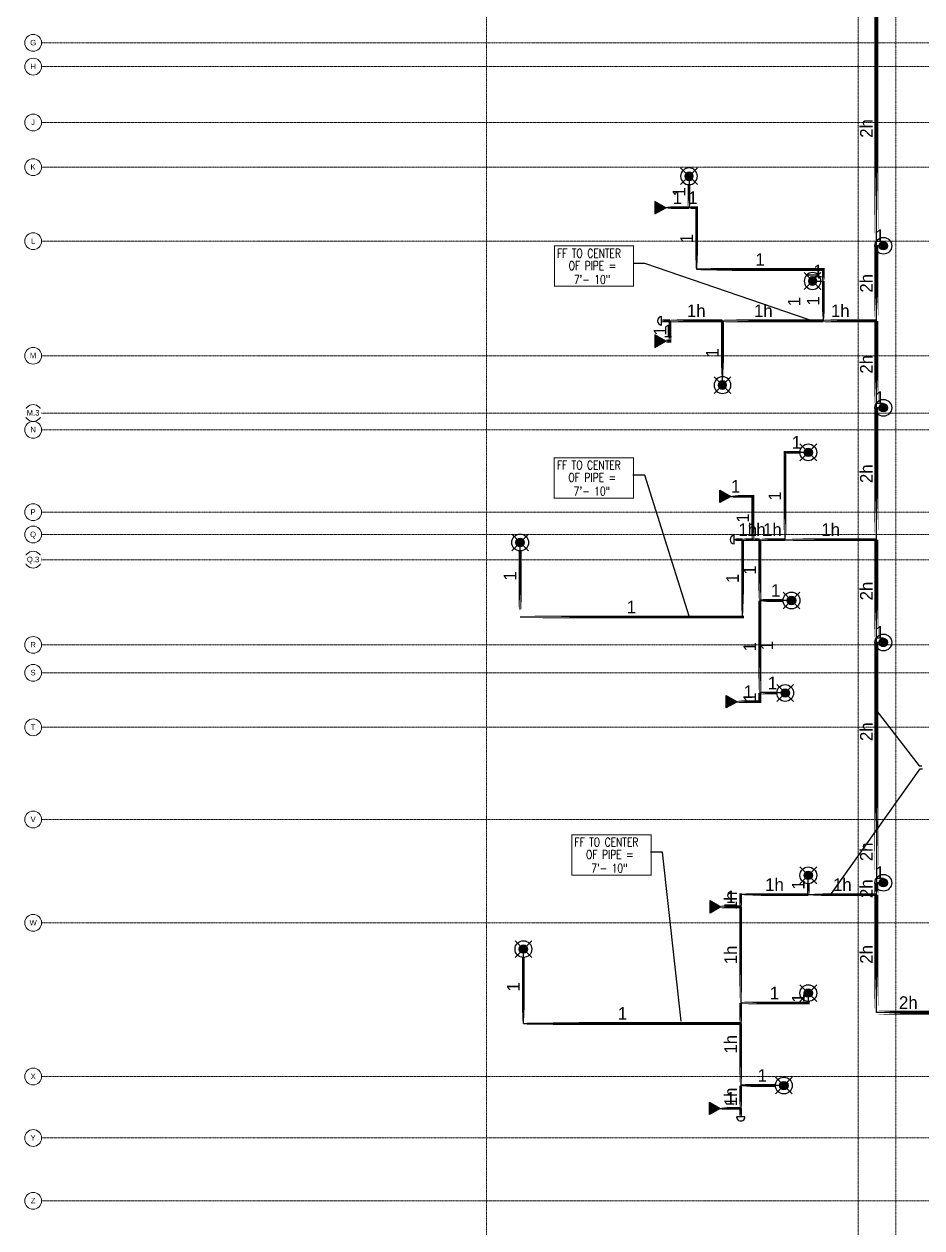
# Model space of a CAD drawing. Header units: inches. Extents: x -3679 to 241, y -496 to 4543.
# Drawn here: x -3679 to -3036, y -19 to 842 of the extents above; entities that cross this region are included whole.
import ezdxf
from ezdxf.enums import TextEntityAlignment as Align

# ---------------------------------------------------------------- set-up
doc = ezdxf.new("R2010")
doc.units = ezdxf.units.IN
doc.header["$MEASUREMENT"] = 0
doc.linetypes.add('Grid Line', pattern=[0.875, 0.5, -0.125, 0.125, -0.125])
for name, color, linetype in [('Coordination', 1, 'Continuous'), ('headdn', 7, 'Continuous'), ('PIPEBL', 4, 'Continuous'), ('pipemn', 6, 'Continuous'), ('PIPESPC', 7, 'Continuous'), ('spk-cap', 7, 'Continuous'), ('TIDYPIPE', 7, 'Continuous')]:
    doc.layers.add(name, color=color, linetype=linetype)
doc.layers.add('S-GRID', color=1, linetype='Continuous', lineweight=9)
doc.layers.add('S-GRID-IDEN', color=1, linetype='Continuous', lineweight=13)
doc.styles.add('Arial', font='arial.ttf', dxfattribs={"height": 3.934132})
doc.styles.add('PDA1', font='ROMAND', dxfattribs={"width": 0.755})
doc.styles.add('PIPE', font='PIPE.SHX')
doc.dimstyles.get("Standard").update_dxf_attribs({"dimtxt": 0.18, "dimasz": 0.18, "dimexe": 0.18, "dimexo": 0.0625, "dimgap": 0.09, "dimtad": 0, "dimtih": 1, "dimtoh": 1, "dimdec": 4, "dimzin": 0, "dimdsep": 46, "dimtxsty": 'Standard', "dimcen": 0.09, "dimadec": 0, "dimazin": 0, "dimtfac": 1, "dimtdec": 4, "dimtofl": 0, "dimtmove": 0, "dimatfit": 3, "dimfxl": 1, "dimtolj": 1, "dimtzin": 0, "dimarcsym": 0})

# ---------------------------------------------------------------- blocks, each defined once
blk = doc.blocks.new('Grid - 3_16_-139788-MAIN LEVEL')
at = {"layer": 'S-GRID-IDEN'}
blk.add_circle((0, 0), 0.188, dxfattribs=at)
blk = doc.blocks.new('side2')
for p, q in [((0, 0), (7.79, 4.5)), ((7.79, -4.5), (0, 0)), ((7.79, 4.5), (7.79, -4.5))]:
    blk.add_line(p, q)
blk.add_solid([(7.79, -4.5), (0, 0), (7.79, 4.5)])
blk = doc.blocks.new('dpend2')
for p, q in [((-6, -6), (6, 6)), ((6, -6), (-6, 6))]:
    blk.add_line(p, q)
for radius in [6, 3]:
    blk.add_circle((0, 0), radius)
for points in [[(0, 0), (-3, 0), (-2.08, 2.07)], [(0, 0), (-3, 0), (-2.08, -2.07)], [(0, 0), (0, 3), (-2.12, 2.14)], [(0, 0), (0, -3), (-2.12, -2.14)], [(0, 0), (0, 3), (2.12, 2.14)], [(0, 0), (3, 0), (2.08, 2.07)], [(0, 0), (3, 0), (2.08, -2.07)], [(0, 0), (0, -3), (2.12, -2.14)]]:
    blk.add_solid(points)
blk = doc.blocks.new('dpend1')
for radius in [6, 3]:
    blk.add_circle((0, 0), radius)
for points in [[(0.01, 2.97), (-2.53, -1.59), (-2.62, 1.36)], [(0.01, 2.97), (-2.49, -1.59), (2.52, -1.59)], [(2.52, -1.59), (0.01, 2.97), (2.6, 1.47)], [(2.52, -1.59), (-2.53, -1.59), (0.01, -2.98)]]:
    blk.add_solid(points)
blk = doc.blocks.new('PIPESPC')
at = {"layer": 'PIPESPC', "style": 'PIPE', "width": 0.9}
blk.add_attdef('SIZE', text='', height=9, dxfattribs=at).set_placement((0, 4.02), align=Align.CENTER)
at = {"layer": 'PIPESPC', "style": 'PIPE', "flags": 1}
blk.add_attdef('SCHED', (25.3, 3.89), '', height=9, dxfattribs=at)
blk = doc.blocks.new('CAP')
blk.add_line((0, 3), (0, -3))
blk.add_arc((0, 0), 3, 270, 90)
blk = doc.blocks.new('vvvvbbbbbbbb')
at = {"layer": 'Coordination', "const_width": 0.75}
blk.add_lwpolyline([(2834.89, 1670.01), (2834.89, 1641.14), (2891.57, 1641.14), (2891.57, 1670.01), (2834.89, 1670.01)], dxfattribs=at)
at = {"layer": 'Coordination', "style": 'PDA1', "width": 0.755}
for s, p in [('FF TO CENTER', (2836.77, 1661.59)), ('OF PIPE = ', (2845.03, 1652.74)), ('7\'- 10"', (2848.77, 1642.88))]:
    blk.add_text(s, height=6.3, dxfattribs=at).set_placement(p)

msp = doc.modelspace()

# ---------------------------------------------------------------- linework, layer by layer
at = {"layer": 'PIPEBL', "color": 1}
for p, q in [((-3203.05, 733.49), (-3203.05, 711)), ((-3203.05, 711), (-3219.64, 711)), ((-3197.52, 711), (-3203.05, 711)), ((-3197.52, 666.71), (-3197.52, 711)), ((-3064, 683.74), (-3069, 683.74)), ((-3107, 666.71), (-3197.52, 666.71)), ((-3107, 658.49), (-3107, 666.71)), ((-3114.64, 658.49), (-3107, 658.49)), ((-3107, 658.49), (-3107, 630)), ((-3222.64, 629.99), (-3216.64, 629.99)), ((-3216.64, 629.99), (-3179.14, 629.99)), ((-3216.64, 615.49), (-3216.64, 629.99)), ((-3179.14, 583.99), (-3179.14, 629.99)), ((-3179.14, 629.99), (-3120.64, 629.99)), ((-3120.64, 629.99), (-3107, 630)), ((-3107, 630), (-3069, 629.99)), ((-3216.64, 615.49), (-3219.64, 615.49)), ((-3064, 567.74), (-3069, 567.74)), ((-3117.82, 535.83), (-3134.44, 535.83)), ((-3134.44, 535.83), (-3134.44, 473.33)), ((-3173.22, 504.33), (-3157.37, 504.33)), ((-3157.37, 504.33), (-3157.37, 473.33)), ((-3323.92, 423.33), (-3323.92, 471.33)), ((-3164.71, 473.33), (-3170.71, 473.33)), ((-3164.71, 473.33), (-3157.37, 473.33)), ((-3164.71, 417.94), (-3164.71, 473.33)), ((-3157.37, 473.33), (-3152.42, 473.33)), ((-3152.42, 473.33), (-3134.44, 473.33)), ((-3152.42, 473.33), (-3152.42, 429.78)), ((-3134.44, 473.33), (-3069, 473.33)), ((-3152.42, 429.78), (-3152.42, 363.58)), ((-3129.72, 429.78), (-3152.42, 429.78)), ((-3164.71, 417.94), (-3323.92, 417.94)), ((-3064, 399.74), (-3069, 399.74)), ((-3152.42, 363.58), (-3152.42, 357.33)), ((-3134.22, 363.58), (-3152.42, 363.58)), ((-3168.72, 357.33), (-3152.42, 357.33)), ((-3117.72, 219.21), (-3117.72, 233.02)), ((-3064, 227.74), (-3069, 227.74)), ((-3117.72, 219.21), (-3166.05, 219.21)), ((-3166.05, 219.21), (-3166.05, 210.46)), ((-3117.72, 219.21), (-3069, 219.21)), ((-3180.22, 210.46), (-3166.05, 210.46)), ((-3166.05, 210.46), (-3166.05, 141.58)), ((-3321.58, 126.96), (-3321.58, 180.21)), ((-3117.72, 148.71), (-3117.72, 141.58)), ((-3166.05, 141.58), (-3166.05, 126.96)), ((-3117.72, 141.58), (-3166.05, 141.58)), ((-3321.58, 126.96), (-3166.05, 126.96)), ((-3166.05, 126.96), (-3166.05, 82.53)), ((-3166.05, 82.53), (-3166.05, 66.21)), ((-3135.22, 82.53), (-3166.05, 82.53)), ((-3180.72, 66.21), (-3166.05, 66.21)), ((-3166.05, 66.21), (-3166.05, 60.21))]:
    msp.add_line(p, q, dxfattribs=at)
at = {"layer": 'pipemn', "color": 1}
for p, q in [((-3069, 683.74), (-3069, 851.74)), ((-3069, 629.99), (-3069, 683.74)), ((-3069, 567.74), (-3069, 629.99)), ((-3069, 473.33), (-3069, 567.74)), ((-3069, 399.74), (-3069, 473.33)), ((-3069, 272), (-3069, 399.74)), ((-3069, 272), (-3069, 227.74)), ((-3069, 219.21), (-3069, 227.74)), ((-3069, 134.73), (-3069, 219.21)), ((-3023.26, 134.73), (-3069, 134.73))]:
    msp.add_line(p, q, dxfattribs=at)
at = {"layer": 'S-GRID', "linetype": 'Grid Line'}
for p, q in [((-3348, 1771.74), (-3348, -484.26)), ((-3082, -484.26), (-3082, 1771.74)), ((-3055, 1771.74), (-3055, -484.26))]:
    msp.add_line(p, q, dxfattribs=at)
at = {"layer": 'TIDYPIPE', "color": 1}
for points, const_width in [([(-3069, 683.74), (-3069, 851.74)], 3), ([(-3203.05, 711), (-3203.05, 727.49)], 2), ([(-3219.64, 711), (-3203.05, 711)], 2), ([(-3203.05, 711), (-3196.52, 711)], 2), ([(-3197.52, 665.71), (-3197.52, 712)], 2), ([(-3069, 629.99), (-3069, 683.74)], 3), ([(-3198.52, 666.71), (-3106, 666.71)], 2), ([(-3107, 658.49), (-3107, 667.71)], 2), ([(-3107, 630), (-3107, 658.49)], 2), ([(-3222.64, 629.99), (-3216.64, 629.99)], 2), ([(-3216.64, 629.99), (-3179.14, 629.99)], 2), ([(-3216.64, 614.49), (-3216.64, 629.99)], 2), ([(-3179.14, 629.99), (-3107, 630)], 2), ([(-3179.14, 589.99), (-3179.14, 629.99)], 2), ([(-3107, 630), (-3069, 629.99)], 2), ([(-3069, 567.74), (-3069, 629.99)], 3), ([(-3219.64, 615.49), (-3215.64, 615.49)], 2), ([(-3069, 473.33), (-3069, 567.74)], 3), ([(-3135.44, 535.83), (-3123.82, 535.83)], 2), ([(-3134.44, 473.33), (-3134.44, 536.83)], 2), ([(-3173.22, 504.33), (-3156.37, 504.33)], 2), ([(-3157.37, 473.33), (-3157.37, 505.33)], 2), ([(-3170.71, 473.33), (-3164.71, 473.33)], 2), ([(-3164.71, 473.33), (-3157.37, 473.33)], 2), ([(-3164.71, 416.94), (-3164.71, 473.33)], 2), ([(-3157.37, 473.33), (-3152.42, 473.33)], 2), ([(-3152.42, 473.33), (-3134.44, 473.33)], 2), ([(-3152.42, 429.78), (-3152.42, 473.33)], 2), ([(-3134.44, 473.33), (-3069, 473.33)], 2), ([(-3069, 399.74), (-3069, 473.33)], 3), ([(-3323.92, 423.33), (-3323.92, 465.33)], 2), ([(-3152.42, 429.78), (-3135.72, 429.78)], 2), ([(-3152.42, 363.58), (-3152.42, 429.78)], 2), ([(-3323.92, 417.94), (-3163.71, 417.94)], 2), ([(-3069, 227.74), (-3069, 399.74)], 3), ([(-3152.42, 363.58), (-3140.22, 363.58)], 2), ([(-3152.42, 356.33), (-3152.42, 363.58)], 2), ([(-3168.72, 357.33), (-3151.42, 357.33)], 2), ([(-3117.72, 219.21), (-3117.72, 227.02)], 2), ([(-3069, 219.21), (-3069, 227.74)], 3), ([(-3167.05, 219.21), (-3117.72, 219.21)], 2), ([(-3166.05, 210.46), (-3166.05, 220.21)], 2), ([(-3117.72, 219.21), (-3069, 219.21)], 2), ([(-3069, 133.23), (-3069, 219.21)], 3), ([(-3180.22, 210.46), (-3166.05, 210.46)], 2), ([(-3166.05, 141.58), (-3166.05, 210.46)], 2), ([(-3321.58, 125.96), (-3321.58, 174.21)], 2), ([(-3166.05, 141.58), (-3116.72, 141.58)], 2), ([(-3166.05, 126.96), (-3166.05, 141.58)], 2), ([(-3117.72, 140.58), (-3117.72, 142.71)], 2), ([(-3070.5, 134.73), (-3021.76, 134.73)], 3), ([(-3322.58, 126.96), (-3166.05, 126.96)], 2), ([(-3166.05, 82.53), (-3166.05, 126.96)], 2), ([(-3166.05, 82.53), (-3141.22, 82.53)], 2), ([(-3166.05, 66.21), (-3166.05, 82.53)], 2), ([(-3180.72, 66.21), (-3166.05, 66.21)], 2), ([(-3166.05, 60.21), (-3166.05, 66.21)], 2)]:
    msp.add_lwpolyline(points, close=True, dxfattribs=dict(at, const_width=const_width))

# ---------------------------------------------------------------- block references
at = {"layer": 'headdn', "color": 1, "extrusion": (0, 0, -1), "zscale": -1, "rotation": 270}
for p in [(3203.05, 733.49), (3114.64, 658.49), (3179.14, 583.99)]:
    msp.add_blockref('dpend2', p, dxfattribs=at)
at = {"layer": 'headdn', "color": 1, "extrusion": (0, 0, -1), "zscale": -1}
for p in [(3219.64, 711), (3219.64, 615.49)]:
    msp.add_blockref('side2', p, dxfattribs=at)
at = {"layer": 'headdn', "color": 1}
for name, p in [('dpend1', (-3064, 683.74)), ('dpend1', (-3064, 567.74)), ('dpend2', (-3117.72, 535.83)), ('dpend2', (-3323.92, 471.33)), ('dpend2', (-3129.72, 429.78)), ('dpend1', (-3064, 399.74)), ('dpend2', (-3134.22, 363.58)), ('dpend2', (-3117.72, 233.02)), ('dpend1', (-3064, 227.74)), ('dpend2', (-3321.58, 180.21)), ('dpend2', (-3117.72, 148.71)), ('dpend2', (-3135.22, 82.53))]:
    msp.add_blockref(name, p, dxfattribs=at)
at = {"layer": 'headdn', "color": 1, "rotation": 180}
for p in [(-3173.22, 504.33), (-3168.72, 357.33), (-3180.22, 210.46), (-3180.72, 66.21)]:
    msp.add_blockref('side2', p, dxfattribs=at)
at = {"layer": 'PIPESPC', "color": 1}
ref = msp.add_blockref('PIPESPC', (-3069, 767.74), dxfattribs=dict(at, rotation=89.99999999999939))
ref.add_attrib('SIZE', '2h', dxfattribs={"color": 0, "height": 9, "rotation": 90, "style": 'PIPE'}).set_placement((-3069, 767.74), align=Align.BOTTOM_CENTER)
ref = msp.add_blockref('PIPESPC', (-3203.05, 722.24), dxfattribs=dict(at, rotation=90))
ref.add_attrib('SIZE', '1', dxfattribs={"color": 0, "height": 9, "rotation": 90, "style": 'PIPE'}).set_placement((-3203.05, 722.24), align=Align.BOTTOM_CENTER)
ref = msp.add_blockref('PIPESPC', (-3211.34, 711), dxfattribs=at)
ref.add_attrib('SIZE', '1', dxfattribs={"color": 0, "height": 9, "style": 'PIPE'}).set_placement((-3211.34, 711), align=Align.BOTTOM_CENTER)
ref = msp.add_blockref('PIPESPC', (-3200.28, 711), dxfattribs=at)
ref.add_attrib('SIZE', '1', dxfattribs={"color": 0, "height": 9, "style": 'PIPE'}).set_placement((-3200.28, 711), align=Align.BOTTOM_CENTER)
ref = msp.add_blockref('PIPESPC', (-3197.52, 688.85), dxfattribs=dict(at, rotation=90))
ref.add_attrib('SIZE', '1', dxfattribs={"color": 0, "height": 9, "rotation": 90, "style": 'PIPE'}).set_placement((-3197.52, 688.85), align=Align.BOTTOM_CENTER)
ref = msp.add_blockref('PIPESPC', (-3066.5, 683.74), dxfattribs=at)
ref.add_attrib('SIZE', '1', dxfattribs={"color": 0, "height": 9, "style": 'PIPE'}).set_placement((-3066.5, 683.74), align=Align.BOTTOM_CENTER)
for p in [(-6134.26, -986.4), (-6134.38, -1138.04), (-6121.82, -1407.93)]:
    msp.add_blockref('vvvvbbbbbbbb', p, dxfattribs=at)
ref = msp.add_blockref('PIPESPC', (-3152.26, 666.71), dxfattribs=at)
ref.add_attrib('SIZE', '1', dxfattribs={"color": 0, "height": 9, "style": 'PIPE'}).set_placement((-3152.26, 666.71), align=Align.BOTTOM_CENTER)
ref = msp.add_blockref('PIPESPC', (-3107, 662.6), dxfattribs=dict(at, rotation=90))
ref.add_attrib('SIZE', '1', dxfattribs={"color": 0, "height": 9, "rotation": 90, "style": 'PIPE'}).set_placement((-3107, 662.6), align=Align.BOTTOM_CENTER)
ref = msp.add_blockref('PIPESPC', (-3110.82, 658.49), dxfattribs=at)
ref.add_attrib('SIZE', '1', dxfattribs={"color": 0, "height": 9, "style": 'PIPE'}).set_placement((-3110.82, 658.49), align=Align.BOTTOM_CENTER)
ref = msp.add_blockref('PIPESPC', (-3069, 656.87), dxfattribs=dict(at, rotation=90))
ref.add_attrib('SIZE', '2h', dxfattribs={"color": 0, "height": 9, "rotation": 90, "style": 'PIPE'}).set_placement((-3069, 656.87), align=Align.BOTTOM_CENTER)
ref = msp.add_blockref('PIPESPC', (-3120.64, 643.74), dxfattribs=dict(at, rotation=90))
ref.add_attrib('SIZE', '1', dxfattribs={"color": 0, "height": 9, "rotation": 90, "style": 'PIPE'}).set_placement((-3120.64, 643.74), align=Align.BOTTOM_CENTER)
ref = msp.add_blockref('PIPESPC', (-3107, 644.24), dxfattribs=dict(at, rotation=90))
ref.add_attrib('SIZE', '1', dxfattribs={"color": 0, "height": 9, "rotation": 90, "style": 'PIPE'}).set_placement((-3107, 644.24), align=Align.BOTTOM_CENTER)
ref = msp.add_blockref('PIPESPC', (-3197.89, 629.99), dxfattribs=at)
ref.add_attrib('SIZE', '1h', dxfattribs={"color": 0, "height": 9, "style": 'PIPE'}).set_placement((-3197.89, 629.99), align=Align.BOTTOM_CENTER)
ref = msp.add_blockref('PIPESPC', (-3149.89, 629.99), dxfattribs=at)
ref.add_attrib('SIZE', '1h', dxfattribs={"color": 0, "height": 9, "style": 'PIPE'}).set_placement((-3149.89, 629.99), align=Align.BOTTOM_CENTER)
ref = msp.add_blockref('PIPESPC', (-3094.82, 629.99), dxfattribs=at)
ref.add_attrib('SIZE', '1h', dxfattribs={"color": 0, "height": 9, "style": 'PIPE'}).set_placement((-3094.82, 629.99), align=Align.BOTTOM_CENTER)
ref = msp.add_blockref('PIPESPC', (-3216.64, 622.74), dxfattribs=dict(at, rotation=90))
ref.add_attrib('SIZE', '1', dxfattribs={"color": 0, "height": 9, "rotation": 90, "style": 'PIPE'}).set_placement((-3216.64, 622.74), align=Align.BOTTOM_CENTER)
ref = msp.add_blockref('PIPESPC', (-3218.14, 615.49), dxfattribs=at)
ref.add_attrib('SIZE', '1', dxfattribs={"color": 0, "height": 9, "style": 'PIPE'}).set_placement((-3218.14, 615.49), align=Align.BOTTOM_CENTER)
ref = msp.add_blockref('PIPESPC', (-3179.14, 606.99), dxfattribs=dict(at, rotation=90))
ref.add_attrib('SIZE', '1', dxfattribs={"color": 0, "height": 9, "rotation": 90, "style": 'PIPE'}).set_placement((-3179.14, 606.99), align=Align.BOTTOM_CENTER)
ref = msp.add_blockref('PIPESPC', (-3069, 598.87), dxfattribs=dict(at, rotation=90))
ref.add_attrib('SIZE', '2h', dxfattribs={"color": 0, "height": 9, "rotation": 90, "style": 'PIPE'}).set_placement((-3069, 598.87), align=Align.BOTTOM_CENTER)
ref = msp.add_blockref('PIPESPC', (-3066.5, 567.74), dxfattribs=at)
ref.add_attrib('SIZE', '1', dxfattribs={"color": 0, "height": 9, "style": 'PIPE'}).set_placement((-3066.5, 567.74), align=Align.BOTTOM_CENTER)
ref = msp.add_blockref('PIPESPC', (-3126.13, 535.83), dxfattribs=at)
ref.add_attrib('SIZE', '1', dxfattribs={"color": 0, "height": 9, "style": 'PIPE'}).set_placement((-3126.13, 535.83), align=Align.BOTTOM_CENTER)
ref = msp.add_blockref('PIPESPC', (-3069, 520.54), dxfattribs=dict(at, rotation=90))
ref.add_attrib('SIZE', '2h', dxfattribs={"color": 0, "height": 9, "rotation": 90, "style": 'PIPE'}).set_placement((-3069, 520.54), align=Align.BOTTOM_CENTER)
ref = msp.add_blockref('PIPESPC', (-3169.72, 504.33), dxfattribs=at)
ref.add_attrib('SIZE', '1', dxfattribs={"color": 0, "height": 9, "style": 'PIPE'}).set_placement((-3169.72, 504.33), align=Align.BOTTOM_CENTER)
ref = msp.add_blockref('PIPESPC', (-3134.44, 504.58), dxfattribs=dict(at, rotation=90))
ref.add_attrib('SIZE', '1', dxfattribs={"color": 0, "height": 9, "rotation": 90, "style": 'PIPE'}).set_placement((-3134.44, 504.58), align=Align.BOTTOM_CENTER)
ref = msp.add_blockref('PIPESPC', (-3157.37, 488.83), dxfattribs=dict(at, rotation=90))
ref.add_attrib('SIZE', '1', dxfattribs={"color": 0, "height": 9, "rotation": 90, "style": 'PIPE'}).set_placement((-3157.37, 488.83), align=Align.BOTTOM_CENTER)
ref = msp.add_blockref('PIPESPC', (-3161.04, 473.33), dxfattribs=at)
ref.add_attrib('SIZE', '1h', dxfattribs={"color": 0, "height": 9, "style": 'PIPE'}).set_placement((-3161.04, 473.33), align=Align.BOTTOM_CENTER)
ref = msp.add_blockref('PIPESPC', (-3154.9, 473.33), dxfattribs=at)
ref.add_attrib('SIZE', '1h', dxfattribs={"color": 0, "height": 9, "style": 'PIPE'}).set_placement((-3154.9, 473.33), align=Align.BOTTOM_CENTER)
ref = msp.add_blockref('PIPESPC', (-3143.43, 473.33), dxfattribs=at)
ref.add_attrib('SIZE', '1h', dxfattribs={"color": 0, "height": 9, "style": 'PIPE'}).set_placement((-3143.43, 473.33), align=Align.BOTTOM_CENTER)
ref = msp.add_blockref('PIPESPC', (-3101.72, 473.33), dxfattribs=at)
ref.add_attrib('SIZE', '1h', dxfattribs={"color": 0, "height": 9, "style": 'PIPE'}).set_placement((-3101.72, 473.33), align=Align.BOTTOM_CENTER)
ref = msp.add_blockref('PIPESPC', (-3323.92, 447.33), dxfattribs=dict(at, rotation=90))
ref.add_attrib('SIZE', '1', dxfattribs={"color": 0, "height": 9, "rotation": 90, "style": 'PIPE'}).set_placement((-3323.92, 447.33), align=Align.BOTTOM_CENTER)
ref = msp.add_blockref('PIPESPC', (-3164.71, 445.64), dxfattribs=dict(at, rotation=90))
ref.add_attrib('SIZE', '1', dxfattribs={"color": 0, "height": 9, "rotation": 90, "style": 'PIPE'}).set_placement((-3164.71, 445.64), align=Align.BOTTOM_CENTER)
ref = msp.add_blockref('PIPESPC', (-3152.42, 451.56), dxfattribs=dict(at, rotation=90))
ref.add_attrib('SIZE', '1', dxfattribs={"color": 0, "height": 9, "rotation": 90, "style": 'PIPE'}).set_placement((-3152.42, 451.56), align=Align.BOTTOM_CENTER)
ref = msp.add_blockref('PIPESPC', (-3141.07, 429.78), dxfattribs=at)
ref.add_attrib('SIZE', '1', dxfattribs={"color": 0, "height": 9, "style": 'PIPE'}).set_placement((-3141.07, 429.78), align=Align.BOTTOM_CENTER)
ref = msp.add_blockref('PIPESPC', (-3069, 436.54), dxfattribs=dict(at, rotation=90))
ref.add_attrib('SIZE', '2h', dxfattribs={"color": 0, "height": 9, "rotation": 90, "style": 'PIPE'}).set_placement((-3069, 436.54), align=Align.BOTTOM_CENTER)
ref = msp.add_blockref('PIPESPC', (-3244.32, 417.94), dxfattribs=at)
ref.add_attrib('SIZE', '1', dxfattribs={"color": 0, "height": 9, "style": 'PIPE'}).set_placement((-3244.32, 417.94), align=Align.BOTTOM_CENTER)
ref = msp.add_blockref('PIPESPC', (-3066.5, 399.74), dxfattribs=at)
ref.add_attrib('SIZE', '1', dxfattribs={"color": 0, "height": 9, "style": 'PIPE'}).set_placement((-3066.5, 399.74), align=Align.BOTTOM_CENTER)
ref = msp.add_blockref('PIPESPC', (-3152.42, 396.68), dxfattribs=dict(at, rotation=90))
ref.add_attrib('SIZE', '1', dxfattribs={"color": 0, "height": 9, "rotation": 90, "style": 'PIPE'}).set_placement((-3152.42, 396.68), align=Align.BOTTOM_CENTER)
ref = msp.add_blockref('PIPESPC', (-3140.22, 397.58), dxfattribs=dict(at, rotation=90))
ref.add_attrib('SIZE', '1', dxfattribs={"color": 0, "height": 9, "rotation": 90, "style": 'PIPE'}).set_placement((-3140.22, 397.58), align=Align.BOTTOM_CENTER)
ref = msp.add_blockref('PIPESPC', (-3143.32, 363.58), dxfattribs=at)
ref.add_attrib('SIZE', '1', dxfattribs={"color": 0, "height": 9, "style": 'PIPE'}).set_placement((-3143.32, 363.58), align=Align.BOTTOM_CENTER)
ref = msp.add_blockref('PIPESPC', (-3152.42, 360.46), dxfattribs=dict(at, rotation=90))
ref.add_attrib('SIZE', '1', dxfattribs={"color": 0, "height": 9, "rotation": 90, "style": 'PIPE'}).set_placement((-3152.42, 360.46), align=Align.BOTTOM_CENTER)
ref = msp.add_blockref('PIPESPC', (-3160.57, 357.33), dxfattribs=at)
ref.add_attrib('SIZE', '1', dxfattribs={"color": 0, "height": 9, "style": 'PIPE'}).set_placement((-3160.57, 357.33), align=Align.BOTTOM_CENTER)
ref = msp.add_blockref('PIPESPC', (-3069, 335.87), dxfattribs=dict(at, rotation=90.00000000000077))
ref.add_attrib('SIZE', '2h', dxfattribs={"color": 0, "height": 9, "rotation": 90, "style": 'PIPE'}).set_placement((-3069, 335.87), align=Align.BOTTOM_CENTER)
ref = msp.add_blockref('PIPESPC', (-3069, 249.87), dxfattribs=dict(at, rotation=90))
ref.add_attrib('SIZE', '2h', dxfattribs={"color": 0, "height": 9, "rotation": 90, "style": 'PIPE'}).set_placement((-3069, 249.87), align=Align.BOTTOM_CENTER)
ref = msp.add_blockref('PIPESPC', (-3066.5, 227.74), dxfattribs=at)
ref.add_attrib('SIZE', '1', dxfattribs={"color": 0, "height": 9, "style": 'PIPE'}).set_placement((-3066.5, 227.74), align=Align.BOTTOM_CENTER)
ref = msp.add_blockref('PIPESPC', (-3141.89, 219.21), dxfattribs=at)
ref.add_attrib('SIZE', '1h', dxfattribs={"color": 0, "height": 9, "style": 'PIPE'}).set_placement((-3141.89, 219.21), align=Align.BOTTOM_CENTER)
ref = msp.add_blockref('PIPESPC', (-3117.72, 226.12), dxfattribs=dict(at, rotation=90))
ref.add_attrib('SIZE', '1', dxfattribs={"color": 0, "height": 9, "rotation": 90, "style": 'PIPE'}).set_placement((-3117.72, 226.12), align=Align.BOTTOM_CENTER)
ref = msp.add_blockref('PIPESPC', (-3093.36, 219.21), dxfattribs=at)
ref.add_attrib('SIZE', '1h', dxfattribs={"color": 0, "height": 9, "style": 'PIPE'}).set_placement((-3093.36, 219.21), align=Align.BOTTOM_CENTER)
ref = msp.add_blockref('PIPESPC', (-3069, 223.48), dxfattribs=dict(at, rotation=90))
ref.add_attrib('SIZE', '2h', dxfattribs={"color": 0, "height": 9, "rotation": 90, "style": 'PIPE'}).set_placement((-3069, 223.48), align=Align.BOTTOM_CENTER)
ref = msp.add_blockref('PIPESPC', (-3166.05, 214.83), dxfattribs=dict(at, rotation=90))
ref.add_attrib('SIZE', '1h', dxfattribs={"color": 0, "height": 9, "rotation": 90, "style": 'PIPE'}).set_placement((-3166.05, 214.83), align=Align.BOTTOM_CENTER)
ref = msp.add_blockref('PIPESPC', (-3173.14, 210.46), dxfattribs=at)
ref.add_attrib('SIZE', '1', dxfattribs={"color": 0, "height": 9, "style": 'PIPE'}).set_placement((-3173.14, 210.46), align=Align.BOTTOM_CENTER)
ref = msp.add_blockref('PIPESPC', (-3166.05, 176.02), dxfattribs=dict(at, rotation=90))
ref.add_attrib('SIZE', '1h', dxfattribs={"color": 0, "height": 9, "rotation": 90, "style": 'PIPE'}).set_placement((-3166.05, 176.02), align=Align.BOTTOM_CENTER)
ref = msp.add_blockref('PIPESPC', (-3069, 176.47), dxfattribs=dict(at, rotation=89.99999968922943))
ref.add_attrib('SIZE', '2h', dxfattribs={"color": 0, "height": 9, "rotation": 90, "style": 'PIPE'}).set_placement((-3069, 176.47), align=Align.BOTTOM_CENTER)
ref = msp.add_blockref('PIPESPC', (-3321.58, 153.21), dxfattribs=dict(at, rotation=90))
ref.add_attrib('SIZE', '1', dxfattribs={"color": 0, "height": 9, "rotation": 90, "style": 'PIPE'}).set_placement((-3321.58, 153.21), align=Align.BOTTOM_CENTER)
ref = msp.add_blockref('PIPESPC', (-3141.89, 141.58), dxfattribs=at)
ref.add_attrib('SIZE', '1', dxfattribs={"color": 0, "height": 9, "style": 'PIPE'}).set_placement((-3141.89, 141.58), align=Align.BOTTOM_CENTER)
ref = msp.add_blockref('PIPESPC', (-3117.72, 145.15), dxfattribs=dict(at, rotation=90))
ref.add_attrib('SIZE', '1', dxfattribs={"color": 0, "height": 9, "rotation": 90, "style": 'PIPE'}).set_placement((-3117.72, 145.15), align=Align.BOTTOM_CENTER)
ref = msp.add_blockref('PIPESPC', (-3046.13, 134.73), dxfattribs=at)
ref.add_attrib('SIZE', '2h', dxfattribs={"color": 0, "height": 9, "style": 'PIPE'}).set_placement((-3046.13, 134.73), align=Align.BOTTOM_CENTER)
ref = msp.add_blockref('PIPESPC', (-3250.64, 126.96), dxfattribs=at)
ref.add_attrib('SIZE', '1', dxfattribs={"color": 0, "height": 9, "style": 'PIPE'}).set_placement((-3250.64, 126.96), align=Align.BOTTOM_CENTER)
ref = msp.add_blockref('PIPESPC', (-3166.05, 112.06), dxfattribs=dict(at, rotation=90))
ref.add_attrib('SIZE', '1h', dxfattribs={"color": 0, "height": 9, "rotation": 90, "style": 'PIPE'}).set_placement((-3166.05, 112.06), align=Align.BOTTOM_CENTER)
ref = msp.add_blockref('PIPESPC', (-3150.64, 82.53), dxfattribs=at)
ref.add_attrib('SIZE', '1', dxfattribs={"color": 0, "height": 9, "style": 'PIPE'}).set_placement((-3150.64, 82.53), align=Align.BOTTOM_CENTER)
ref = msp.add_blockref('PIPESPC', (-3166.05, 74.37), dxfattribs=dict(at, rotation=90))
ref.add_attrib('SIZE', '1h', dxfattribs={"color": 0, "height": 9, "rotation": 90, "style": 'PIPE'}).set_placement((-3166.05, 74.37), align=Align.BOTTOM_CENTER)
ref = msp.add_blockref('PIPESPC', (-3173.39, 66.21), dxfattribs=at)
ref.add_attrib('SIZE', '1', dxfattribs={"color": 0, "height": 9, "style": 'PIPE'}).set_placement((-3173.39, 66.21), align=Align.BOTTOM_CENTER)
at = {"layer": 'S-GRID-IDEN', "xscale": 31.99999999999999, "yscale": 31.99999999999999, "zscale": 31.99999999999999}
for p, rotation in [((-3672.39, 829), 90), ((-3672.39, 812), 269.9999999999996), ((-3672.39, 772), 269.9999999999996), ((-3672.39, 740), 269.9999999999996), ((-3672.39, 687), 269.9999999999996), ((-3672.39, 605), 269.9999999999996), ((-3672.39, 552), 90), ((-3672.39, 493), 269.9999999999996), ((-3672.39, 477), 269.9999999999996), ((-3672.39, 459), 269.9999999999996), ((-3672.39, 398), 269.9999999999996), ((-3672.39, 378), 269.9999999999996), ((-3672.39, 339), 269.9999999999996), ((-3672.39, 273), 90), ((-3672.39, 199), 90), ((-3672.39, 89), 90), ((-3672.39, 45), 269.9999999999996), ((-3672.39, 0), 269.9999999999996)]:
    msp.add_blockref('Grid - 3_16_-139788-MAIN LEVEL', p, dxfattribs=dict(at, rotation=rotation))
at = {"layer": 'spk-cap', "color": 1}
for p, rotation in [((-3222.64, 629.99), 180.0000000000556), ((-3170.71, 473.33), 180.0000000000556), ((-3166.05, 60.21), 270.0000000000834)]:
    msp.add_blockref('CAP', p, dxfattribs=dict(at, rotation=rotation))

# ---------------------------------------------------------------- leaders
at = {"layer": 'Coordination', "color": 1}
for points in [[(-3117.06, 630.8), (-3234.58, 671.16), (-3243.1, 671.16)], [(-3202.85, 418.55), (-3234.7, 519.52), (-3243.22, 519.52)], [(-3068.33, 350.42), (-3038.33, 311.42), (-3036.59, 311.42)], [(-3101.19, 219.95), (-3037.76, 309.32), (-3036.02, 309.32)], [(-3208.71, 128.59), (-3222.15, 249.64), (-3230.67, 249.64)]]:
    msp.add_leader(points, dimstyle='Standard', dxfattribs=at)

# ---------------------------------------------------------------- next in the draw order: texts
at = {"layer": 'S-GRID-IDEN', "lineweight": 9, "attachment_point": 2, "line_spacing_factor": 0.938532, "style": 'Arial', "bg_fill": 3, "box_fill_scale": 1.25, "bg_fill_color": 0, "bg_fill_transparency": 0}
for s, insert, char_height, width in [('G', (-3672.36, 831.12), 3.93, 5.088), ('H', (-3672.43, 814.12), 3.93, 4.704), ('J', (-3672.43, 774.12), 3.93, 3.264), ('K', (-3672.43, 742.12), 3.93, 4.368), ('L', (-3672.43, 689.12), 3.93, 3.648), ('M', (-3672.43, 607.12), 3.93, 5.424), ('N', (-3672.36, 554.12), 3.93, 4.704), ('P', (-3672.43, 495.12), 3.93, 4.368), ('Q', (-3672.43, 479.12), 3.93, 5.088), ('Q.3', (-3672.43, 461.12), 3.934, 10.56), ('R', (-3672.43, 400.12), 3.93, 4.704), ('S', (-3672.43, 380.12), 3.93, 4.368), ('T', (-3672.43, 341.12), 3.93, 3.984), ('V', (-3672.36, 275.12), 3.93, 4.368), ('W', (-3672.36, 201.12), 3.93, 6.144), ('X', (-3672.36, 91.12), 3.93, 4.368), ('Y', (-3672.43, 47.12), 3.93, 4.272), ('Z', (-3672.43, 2.12), 3.93, 3.984)]:
    msp.add_mtext(s, dxfattribs=dict(at, insert=insert, char_height=char_height, width=width))

# ---------------------------------------------------------------- next in the draw order: linework, layer by layer
at = {"layer": 'S-GRID', "linetype": 'Grid Line'}
for p, q in [((228, 829), (-3666.39, 829)), ((-3666.39, 812), (228, 812)), ((-3666.39, 772), (228, 772)), ((-3666.39, 740), (228, 740)), ((-3666.39, 687), (228, 687)), ((-3666.39, 605), (228, 605)), ((228, 552), (-3666.39, 552)), ((-3666.39, 493), (228, 493)), ((-3666.39, 477), (228, 477)), ((-3666.39, 459), (228, 459)), ((-3666.39, 398), (228, 398)), ((-3666.39, 378), (228, 378)), ((-3666.39, 339), (226, 339)), ((228, 273), (-3666.39, 273)), ((228, 199), (-3666.39, 199)), ((228, 89), (-3666.39, 89)), ((-3666.39, 45), (228, 45)), ((-3666.39, 0), (228, 0))]:
    msp.add_line(p, q, dxfattribs=at)

# ---------------------------------------------------------------- next in the draw order: block references
at = {"layer": 'S-GRID-IDEN', "xscale": 31.99999999999999, "yscale": 31.99999999999999, "zscale": 31.99999999999999, "rotation": 269.9999999999996}
msp.add_blockref('Grid - 3_16_-139788-MAIN LEVEL', (-3672.39, 564), dxfattribs=at)

# ---------------------------------------------------------------- next in the draw order: texts
at = {"layer": 'S-GRID-IDEN', "lineweight": 9, "insert": (-3672.43, 566.12), "char_height": 3.934, "width": 10.896, "attachment_point": 2, "line_spacing_factor": 0.938532, "style": 'Arial', "bg_fill": 3, "box_fill_scale": 1.25, "bg_fill_color": 0, "bg_fill_transparency": 0}
msp.add_mtext('M.3', dxfattribs=at)

# ---------------------------------------------------------------- next in the draw order: linework, layer by layer
at = {"layer": 'S-GRID', "linetype": 'Grid Line'}
msp.add_line((-3666.39, 564), (228, 564), dxfattribs=at)

doc.saveas('drawing.dxf')
